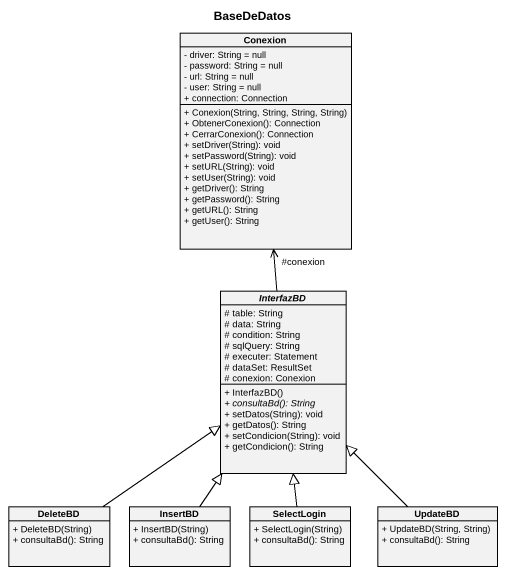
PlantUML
@startuml
title BaseDeDatos
hide circle
hide empty members
skinparam classAttributeIconSize 0
class Conexion {
  - driver: String = null
  - password: String = null
  - url: String = null
  - user: String = null
  + connection: Connection
  + Conexion(String, String, String, String)
  + ObtenerConexion(): Connection
  + CerrarConexion(): Connection
  + setDriver(String): void
  + setPassword(String): void
  + setURL(String): void
  + setUser(String): void
  + getDriver(): String
  + getPassword(): String
  + getURL(): String
  + getUser(): String
}
abstract class InterfazBD {
  # table: String
  # data: String
  # condition: String
  # sqlQuery: String
  # executer: Statement
  # dataSet: ResultSet
  # conexion: Conexion
  + InterfazBD()
  {abstract} + consultaBd(): String
  + setDatos(String): void
  + getDatos(): String
  + setCondicion(String): void
  + getCondicion(): String
}
class DeleteBD {
  + DeleteBD(String)
  + consultaBd(): String
}
class InsertBD {
  + InsertBD(String)
  + consultaBd(): String
}
class SelectLogin {
  + SelectLogin(String)
  + consultaBd(): String
}
class UpdateBD {
  + UpdateBD(String, String)
  + consultaBd(): String
}
InterfazBD -up-> "#conexion" Conexion
DeleteBD -up-|> InterfazBD
InsertBD -up-|> InterfazBD
SelectLogin -up-|> InterfazBD
UpdateBD -up-|> InterfazBD
@enduml
